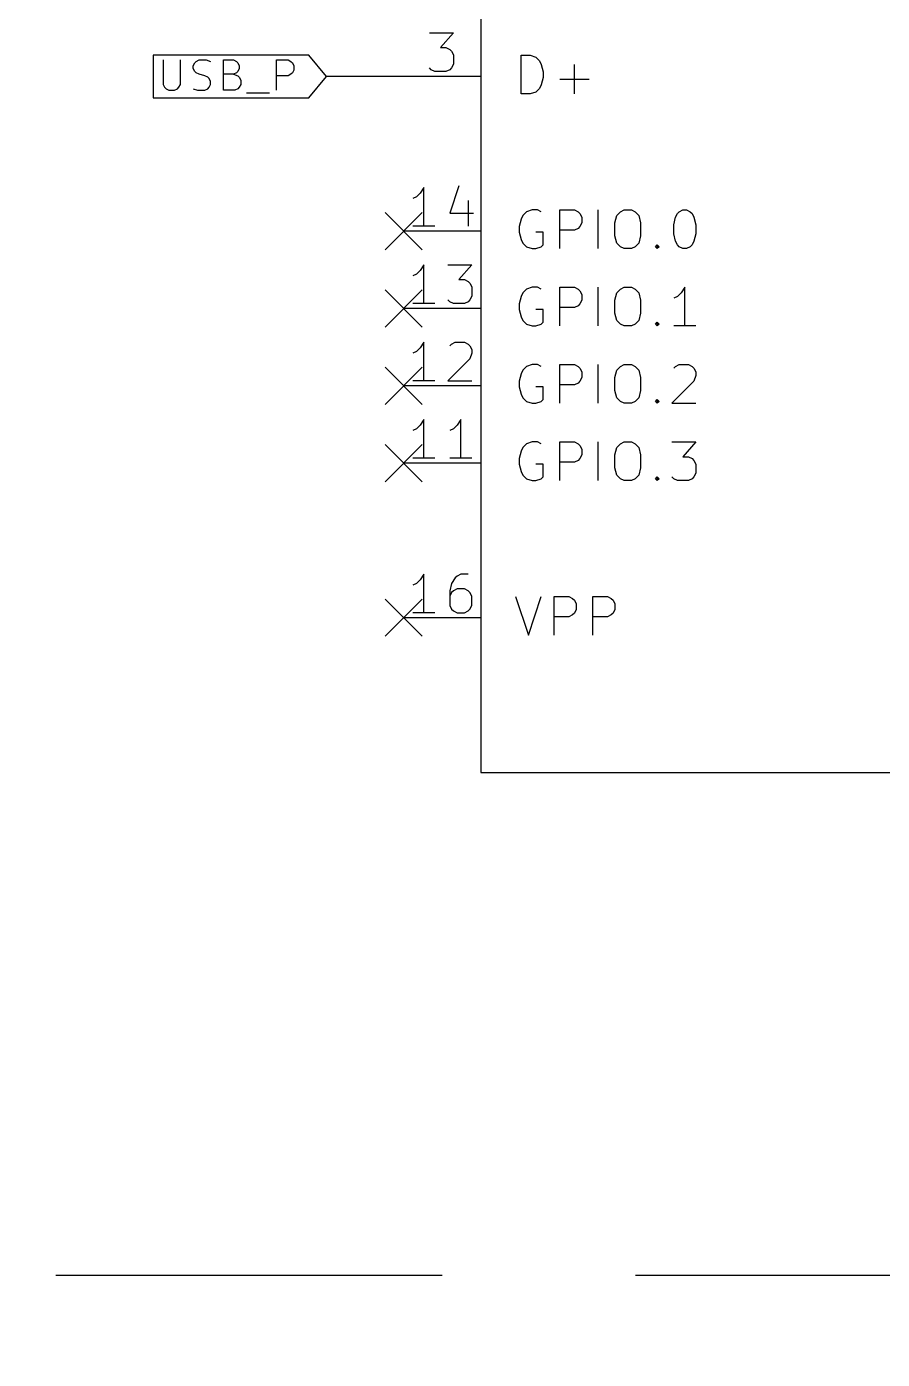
# Model space of a CAD drawing. Extents: x 0.4 to 16.1, y -11.3 to -0.4.
# Drawn here: x 2.712 to 3.819, y -6.109 to -4.386 of the extents above; entities that cross this region are included whole.
import ezdxf

# ---------------------------------------------------------------- set-up
doc = ezdxf.new("R2010")
doc.units = 0
doc.header["$MEASUREMENT"] = 0
doc.linetypes.add('DASHED', pattern=[0.75, 0.5, -0.25])
for name, color, linetype in [('BLUE2', 5, 'CONTINUOUS'), ('BLUE3', 171, 'CONTINUOUS'), ('CYAN2', 4, 'CONTINUOUS'), ('GREEN2', 3, 'CONTINUOUS'), ('LYELLOW', 51, 'CONTINUOUS'), ('RED2', 1, 'CONTINUOUS')]:
    doc.layers.add(name, color=color, linetype=linetype)

msp = doc.modelspace()

# ---------------------------------------------------------------- linework, layer by layer
at = {"layer": 'BLUE2', "linetype": 'CONTINUOUS'}
for p, q in [((3.176, -4.626), (3.224, -4.674)), ((3.224, -4.626), (3.176, -4.674)), ((3.176, -4.726), (3.224, -4.774)), ((3.224, -4.726), (3.176, -4.774)), ((3.176, -4.826), (3.224, -4.874)), ((3.224, -4.826), (3.176, -4.874)), ((3.176, -4.926), (3.224, -4.974)), ((3.224, -4.926), (3.176, -4.974)), ((3.176, -5.126), (3.224, -5.174)), ((3.224, -5.126), (3.176, -5.174))]:
    msp.add_line(p, q, dxfattribs=at)
at = {"layer": 'BLUE3', "linetype": 'DASHED'}
for p, q in [((0.5, -6), (11.8, -6)), ((3.45, -11.2), (3.45, -6))]:
    msp.add_line(p, q, dxfattribs=at)
at = {"layer": 'CYAN2', "linetype": 'CONTINUOUS'}
for p, q in [((3.35191, -4.47262), (3.35191, -4.42262)), ((3.35191, -4.42262), (3.36381, -4.42262)), ((3.36381, -4.42262), (3.37095, -4.425)), ((3.37095, -4.425), (3.37571, -4.42976)), ((3.37571, -4.42976), (3.37809, -4.43452)), ((3.37809, -4.43452), (3.38048, -4.44405)), ((3.38048, -4.44405), (3.38048, -4.45119)), ((3.42095, -4.47262), (3.42095, -4.43452)), ((3.37809, -4.46071), (3.37571, -4.46547)), ((3.38048, -4.45119), (3.37809, -4.46071)), ((3.40191, -4.45357), (3.44, -4.45357)), ((3.36381, -4.47262), (3.35191, -4.47262)), ((3.37095, -4.47024), (3.36381, -4.47262)), ((3.37571, -4.46547), (3.37095, -4.47024)), ((3.35191, -4.63452), (3.34952, -4.64405)), ((3.35429, -4.62976), (3.35191, -4.63452)), ((3.35905, -4.625), (3.35429, -4.62976)), ((3.36619, -4.62262), (3.35905, -4.625)), ((3.37333, -4.62262), (3.36619, -4.62262)), ((3.37809, -4.625), (3.37333, -4.62262)), ((3.40191, -4.67262), (3.40191, -4.62262)), ((3.40191, -4.62262), (3.42095, -4.62262)), ((3.42095, -4.62262), (3.42571, -4.625)), ((3.42571, -4.625), (3.42809, -4.62738)), ((3.42809, -4.62738), (3.43048, -4.63214)), ((3.43048, -4.63214), (3.43048, -4.63928)), ((3.45191, -4.67262), (3.45191, -4.62262)), ((3.47333, -4.63928), (3.47571, -4.62976)), ((3.47571, -4.62976), (3.48048, -4.625)), ((3.48048, -4.625), (3.48524, -4.62262)), ((3.48524, -4.62262), (3.49476, -4.62262)), ((3.49476, -4.62262), (3.49952, -4.625)), ((3.49952, -4.625), (3.50429, -4.62976)), ((3.50429, -4.62976), (3.50667, -4.63928)), ((3.54952, -4.64167), (3.55191, -4.63214)), ((3.55191, -4.63214), (3.55429, -4.62738)), ((3.55429, -4.62738), (3.55667, -4.625)), ((3.55667, -4.625), (3.56143, -4.62262)), ((3.56143, -4.62262), (3.56619, -4.62262)), ((3.56619, -4.62262), (3.57095, -4.625)), ((3.57095, -4.625), (3.57333, -4.62738)), ((3.57333, -4.62738), (3.57571, -4.63214)), ((3.57571, -4.63214), (3.57809, -4.64167)), ((3.34952, -4.64405), (3.34952, -4.65119)), ((3.34952, -4.65119), (3.35191, -4.66071)), ((3.38048, -4.65119), (3.37095, -4.65119)), ((3.38048, -4.66785), (3.38048, -4.65119)), ((3.42095, -4.64881), (3.40191, -4.64881)), ((3.42571, -4.64643), (3.42095, -4.64881)), ((3.42809, -4.64405), (3.42571, -4.64643)), ((3.43048, -4.63928), (3.42809, -4.64405)), ((3.47333, -4.65595), (3.47333, -4.63928)), ((3.50667, -4.63928), (3.50667, -4.65595)), ((3.54952, -4.65357), (3.54952, -4.64167)), ((3.57809, -4.64167), (3.57809, -4.65357)), ((3.35191, -4.66071), (3.35429, -4.66547)), ((3.35429, -4.66547), (3.35905, -4.67024)), ((3.35905, -4.67024), (3.36619, -4.67262)), ((3.37095, -4.67262), (3.37809, -4.67024)), ((3.37809, -4.67024), (3.38048, -4.66785)), ((3.47571, -4.66547), (3.47333, -4.65595)), ((3.48048, -4.67024), (3.47571, -4.66547)), ((3.48524, -4.67262), (3.48048, -4.67024)), ((3.49952, -4.67024), (3.49476, -4.67262)), ((3.50429, -4.66547), (3.49952, -4.67024)), ((3.50667, -4.65595), (3.50429, -4.66547)), ((3.52571, -4.67024), (3.52809, -4.66785)), ((3.52809, -4.67262), (3.52571, -4.67024)), ((3.52809, -4.66785), (3.53048, -4.67024)), ((3.52809, -4.66785), (3.52809, -4.67262)), ((3.53048, -4.67024), (3.52809, -4.67262)), ((3.55191, -4.66309), (3.54952, -4.65357)), ((3.55429, -4.66785), (3.55191, -4.66309)), ((3.55667, -4.67024), (3.55429, -4.66785)), ((3.56143, -4.67262), (3.55667, -4.67024)), ((3.57095, -4.67024), (3.56619, -4.67262)), ((3.57333, -4.66785), (3.57095, -4.67024)), ((3.57571, -4.66309), (3.57333, -4.66785)), ((3.57809, -4.65357), (3.57571, -4.66309)), ((3.36619, -4.67262), (3.37095, -4.67262)), ((3.49476, -4.67262), (3.48524, -4.67262)), ((3.56619, -4.67262), (3.56143, -4.67262)), ((3.35191, -4.73452), (3.34952, -4.74405)), ((3.35429, -4.72976), (3.35191, -4.73452)), ((3.35905, -4.725), (3.35429, -4.72976)), ((3.36619, -4.72262), (3.35905, -4.725)), ((3.37333, -4.72262), (3.36619, -4.72262)), ((3.37809, -4.725), (3.37333, -4.72262)), ((3.40191, -4.77262), (3.40191, -4.72262)), ((3.40191, -4.72262), (3.42095, -4.72262)), ((3.42095, -4.72262), (3.42571, -4.725)), ((3.42571, -4.725), (3.42809, -4.72738)), ((3.42809, -4.72738), (3.43048, -4.73214)), ((3.43048, -4.73928), (3.42809, -4.74405)), ((3.43048, -4.73214), (3.43048, -4.73928)), ((3.45191, -4.77262), (3.45191, -4.72262)), ((3.47333, -4.73928), (3.47571, -4.72976)), ((3.47333, -4.75595), (3.47333, -4.73928)), ((3.47571, -4.72976), (3.48048, -4.725)), ((3.48048, -4.725), (3.48524, -4.72262)), ((3.48524, -4.72262), (3.49476, -4.72262)), ((3.49476, -4.72262), (3.49952, -4.725)), ((3.49952, -4.725), (3.50429, -4.72976)), ((3.50429, -4.72976), (3.50667, -4.73928)), ((3.50667, -4.73928), (3.50667, -4.75595)), ((3.55429, -4.73452), (3.54952, -4.7369)), ((3.55905, -4.72976), (3.55429, -4.73452)), ((3.56381, -4.72262), (3.55905, -4.72976)), ((3.56381, -4.77262), (3.56381, -4.72262)), ((3.34952, -4.74405), (3.34952, -4.75119)), ((3.34952, -4.75119), (3.35191, -4.76071)), ((3.38048, -4.75119), (3.37095, -4.75119)), ((3.38048, -4.76785), (3.38048, -4.75119)), ((3.42095, -4.74881), (3.40191, -4.74881)), ((3.42571, -4.74643), (3.42095, -4.74881)), ((3.42809, -4.74405), (3.42571, -4.74643)), ((3.47571, -4.76547), (3.47333, -4.75595)), ((3.50667, -4.75595), (3.50429, -4.76547)), ((3.35191, -4.76071), (3.35429, -4.76547)), ((3.35429, -4.76547), (3.35905, -4.77024)), ((3.35905, -4.77024), (3.36619, -4.77262)), ((3.36619, -4.77262), (3.37095, -4.77262)), ((3.37095, -4.77262), (3.37809, -4.77024)), ((3.37809, -4.77024), (3.38048, -4.76785)), ((3.48048, -4.77024), (3.47571, -4.76547)), ((3.48524, -4.77262), (3.48048, -4.77024)), ((3.49476, -4.77262), (3.48524, -4.77262)), ((3.49952, -4.77024), (3.49476, -4.77262)), ((3.50429, -4.76547), (3.49952, -4.77024)), ((3.52571, -4.77024), (3.52809, -4.76785)), ((3.52809, -4.77262), (3.52571, -4.77024)), ((3.52809, -4.76785), (3.53048, -4.77024)), ((3.52809, -4.76785), (3.52809, -4.77262)), ((3.53048, -4.77024), (3.52809, -4.77262)), ((3.57809, -4.77262), (3.54952, -4.77262)), ((3.35905, -4.825), (3.35429, -4.82976)), ((3.36619, -4.82262), (3.35905, -4.825)), ((3.37333, -4.82262), (3.36619, -4.82262)), ((3.37809, -4.825), (3.37333, -4.82262)), ((3.40191, -4.87262), (3.40191, -4.82262)), ((3.40191, -4.82262), (3.42095, -4.82262)), ((3.42095, -4.82262), (3.42571, -4.825)), ((3.42571, -4.825), (3.42809, -4.82738)), ((3.45191, -4.87262), (3.45191, -4.82262)), ((3.47571, -4.82976), (3.48048, -4.825)), ((3.48048, -4.825), (3.48524, -4.82262)), ((3.48524, -4.82262), (3.49476, -4.82262)), ((3.49476, -4.82262), (3.49952, -4.825)), ((3.49952, -4.825), (3.50429, -4.82976)), ((3.54952, -4.82738), (3.55191, -4.825)), ((3.55191, -4.825), (3.55667, -4.82262)), ((3.55667, -4.82262), (3.56857, -4.82262)), ((3.56857, -4.82262), (3.57333, -4.825)), ((3.57333, -4.825), (3.57571, -4.82738)), ((3.35191, -4.83452), (3.34952, -4.84405)), ((3.35429, -4.82976), (3.35191, -4.83452)), ((3.42809, -4.82738), (3.43048, -4.83214)), ((3.43048, -4.83928), (3.42809, -4.84405)), ((3.43048, -4.83214), (3.43048, -4.83928)), ((3.47333, -4.83928), (3.47571, -4.82976)), ((3.47333, -4.85595), (3.47333, -4.83928)), ((3.50429, -4.82976), (3.50667, -4.83928)), ((3.50667, -4.83928), (3.50667, -4.85595)), ((3.57571, -4.82738), (3.57809, -4.83214)), ((3.57809, -4.8369), (3.57571, -4.84405)), ((3.57809, -4.83214), (3.57809, -4.8369)), ((3.34952, -4.84405), (3.34952, -4.85119)), ((3.34952, -4.85119), (3.35191, -4.86071)), ((3.38048, -4.85119), (3.37095, -4.85119)), ((3.38048, -4.86785), (3.38048, -4.85119)), ((3.42095, -4.84881), (3.40191, -4.84881)), ((3.42571, -4.84643), (3.42095, -4.84881)), ((3.42809, -4.84405), (3.42571, -4.84643)), ((3.47571, -4.86547), (3.47333, -4.85595)), ((3.50667, -4.85595), (3.50429, -4.86547)), ((3.57571, -4.84405), (3.54714, -4.87262)), ((3.35191, -4.86071), (3.35429, -4.86547)), ((3.35429, -4.86547), (3.35905, -4.87024)), ((3.35905, -4.87024), (3.36619, -4.87262)), ((3.36619, -4.87262), (3.37095, -4.87262)), ((3.37095, -4.87262), (3.37809, -4.87024)), ((3.37809, -4.87024), (3.38048, -4.86785)), ((3.48048, -4.87024), (3.47571, -4.86547)), ((3.48524, -4.87262), (3.48048, -4.87024)), ((3.49476, -4.87262), (3.48524, -4.87262)), ((3.49952, -4.87024), (3.49476, -4.87262)), ((3.50429, -4.86547), (3.49952, -4.87024)), ((3.52571, -4.87024), (3.52809, -4.86785)), ((3.52809, -4.87262), (3.52571, -4.87024)), ((3.52809, -4.86785), (3.53048, -4.87024)), ((3.52809, -4.86785), (3.52809, -4.87262)), ((3.53048, -4.87024), (3.52809, -4.87262)), ((3.54714, -4.87262), (3.57809, -4.87262)), ((3.35905, -4.925), (3.35429, -4.92976)), ((3.36619, -4.92262), (3.35905, -4.925)), ((3.37333, -4.92262), (3.36619, -4.92262)), ((3.37809, -4.925), (3.37333, -4.92262)), ((3.40191, -4.97262), (3.40191, -4.92262)), ((3.40191, -4.92262), (3.42095, -4.92262)), ((3.42095, -4.92262), (3.42571, -4.925)), ((3.42571, -4.925), (3.42809, -4.92738)), ((3.42809, -4.92738), (3.43048, -4.93214)), ((3.45191, -4.97262), (3.45191, -4.92262)), ((3.47571, -4.92976), (3.48048, -4.925)), ((3.48048, -4.925), (3.48524, -4.92262)), ((3.48524, -4.92262), (3.49476, -4.92262)), ((3.49476, -4.92262), (3.49952, -4.925)), ((3.49952, -4.925), (3.50429, -4.92976)), ((3.54714, -4.92262), (3.57809, -4.92262)), ((3.57809, -4.92262), (3.56143, -4.94167)), ((3.35191, -4.93452), (3.34952, -4.94405)), ((3.34952, -4.94405), (3.34952, -4.95119)), ((3.35429, -4.92976), (3.35191, -4.93452)), ((3.42571, -4.94643), (3.42095, -4.94881)), ((3.42809, -4.94405), (3.42571, -4.94643)), ((3.43048, -4.93928), (3.42809, -4.94405)), ((3.43048, -4.93214), (3.43048, -4.93928)), ((3.47333, -4.93928), (3.47571, -4.92976)), ((3.47333, -4.95595), (3.47333, -4.93928)), ((3.50429, -4.92976), (3.50667, -4.93928)), ((3.50667, -4.93928), (3.50667, -4.95595)), ((3.56143, -4.94167), (3.56857, -4.94167)), ((3.56857, -4.94167), (3.57333, -4.94405)), ((3.57333, -4.94405), (3.57571, -4.94643)), ((3.57571, -4.94643), (3.57809, -4.95119)), ((3.34952, -4.95119), (3.35191, -4.96071)), ((3.35191, -4.96071), (3.35429, -4.96547)), ((3.38048, -4.95119), (3.37095, -4.95119)), ((3.38048, -4.96785), (3.38048, -4.95119)), ((3.42095, -4.94881), (3.40191, -4.94881)), ((3.47571, -4.96547), (3.47333, -4.95595)), ((3.50667, -4.95595), (3.50429, -4.96547)), ((3.57809, -4.96309), (3.57571, -4.96785)), ((3.57809, -4.95119), (3.57809, -4.96309)), ((3.35429, -4.96547), (3.35905, -4.97024)), ((3.35905, -4.97024), (3.36619, -4.97262)), ((3.36619, -4.97262), (3.37095, -4.97262)), ((3.37095, -4.97262), (3.37809, -4.97024)), ((3.37809, -4.97024), (3.38048, -4.96785)), ((3.48048, -4.97024), (3.47571, -4.96547)), ((3.48524, -4.97262), (3.48048, -4.97024)), ((3.49476, -4.97262), (3.48524, -4.97262)), ((3.49952, -4.97024), (3.49476, -4.97262)), ((3.50429, -4.96547), (3.49952, -4.97024)), ((3.52571, -4.97024), (3.52809, -4.96785)), ((3.52809, -4.97262), (3.52571, -4.97024)), ((3.52809, -4.96785), (3.53048, -4.97024)), ((3.52809, -4.96785), (3.52809, -4.97262)), ((3.53048, -4.97024), (3.52809, -4.97262)), ((3.54952, -4.97024), (3.54714, -4.96785)), ((3.55429, -4.97262), (3.54952, -4.97024)), ((3.56857, -4.97262), (3.55429, -4.97262)), ((3.57333, -4.97024), (3.56857, -4.97262)), ((3.57571, -4.96785), (3.57333, -4.97024)), ((3.34476, -5.12262), (3.36143, -5.17262)), ((3.36143, -5.17262), (3.37809, -5.12262)), ((3.39476, -5.17262), (3.39476, -5.12262)), ((3.39476, -5.12262), (3.41381, -5.12262)), ((3.41381, -5.12262), (3.41857, -5.125)), ((3.41857, -5.125), (3.42095, -5.12738)), ((3.42095, -5.12738), (3.42333, -5.13214)), ((3.42333, -5.13214), (3.42333, -5.13928)), ((3.44476, -5.17262), (3.44476, -5.12262)), ((3.44476, -5.12262), (3.46381, -5.12262)), ((3.46381, -5.12262), (3.46857, -5.125)), ((3.46857, -5.125), (3.47095, -5.12738)), ((3.47095, -5.12738), (3.47333, -5.13214)), ((3.47333, -5.13214), (3.47333, -5.13928)), ((3.41381, -5.14881), (3.39476, -5.14881)), ((3.41857, -5.14643), (3.41381, -5.14881)), ((3.42095, -5.14405), (3.41857, -5.14643)), ((3.42333, -5.13928), (3.42095, -5.14405)), ((3.46381, -5.14881), (3.44476, -5.14881)), ((3.46857, -5.14643), (3.46381, -5.14881)), ((3.47095, -5.14405), (3.46857, -5.14643)), ((3.47333, -5.13928), (3.47095, -5.14405))]:
    msp.add_line(p, q, dxfattribs=at)
at = {"layer": 'GREEN2', "linetype": 'CONTINUOUS'}
msp.add_line((3.2, -4.45), (3.1, -4.45), dxfattribs=at)
at = {"layer": 'LYELLOW', "linetype": 'CONTINUOUS'}
for p, q in [((3.3, -3.65), (3.3, -5.35)), ((3.3, -5.35), (4.5, -5.35))]:
    msp.add_line(p, q, dxfattribs=at)
at = {"layer": 'RED2', "linetype": 'CONTINUOUS'}
for p, q in [((3.3, -3.65), (3.3, -5.35)), ((3.3, -3.65), (3.3, -5.35)), ((3.23333, -4.39361), (3.26428, -4.39361)), ((3.26428, -4.39361), (3.24762, -4.41266)), ((3.07738, -4.4225), (2.87567, -4.4225)), ((2.87567, -4.4225), (2.87567, -4.45)), ((2.88877, -4.42864), (2.88877, -4.46021)), ((2.91105, -4.46021), (2.91105, -4.42864)), ((2.93148, -4.4305), (2.9352, -4.42864)), ((2.9352, -4.42864), (2.94448, -4.42864)), ((2.94448, -4.42864), (2.95005, -4.4305)), ((2.96677, -4.46764), (2.96677, -4.42864)), ((2.96677, -4.42864), (2.97977, -4.42864)), ((2.97977, -4.42864), (2.98348, -4.4305)), ((3.03548, -4.46764), (3.03548, -4.42864)), ((3.03548, -4.42864), (3.05034, -4.42864)), ((3.05034, -4.42864), (3.05405, -4.4305)), ((3.1, -4.45), (3.07738, -4.4225)), ((3.24762, -4.41266), (3.25476, -4.41266)), ((3.25476, -4.41266), (3.25952, -4.41504)), ((3.25952, -4.41504), (3.2619, -4.41742)), ((3.2619, -4.41742), (3.26428, -4.42219)), ((3.26428, -4.42219), (3.26428, -4.43409)), ((2.92777, -4.43607), (2.92962, -4.43235)), ((2.92777, -4.43978), (2.92777, -4.43607)), ((2.92962, -4.4435), (2.92777, -4.43978)), ((2.92962, -4.43235), (2.93148, -4.4305)), ((2.93148, -4.44535), (2.92962, -4.4435)), ((2.9352, -4.44721), (2.93148, -4.44535)), ((2.98348, -4.44535), (2.97977, -4.44721)), ((2.98348, -4.4305), (2.98534, -4.43235)), ((2.98534, -4.4435), (2.98348, -4.44535)), ((2.98534, -4.43235), (2.9872, -4.43607)), ((2.9872, -4.43978), (2.98534, -4.4435)), ((2.9872, -4.43607), (2.9872, -4.43978)), ((3.05405, -4.4305), (3.05591, -4.43235)), ((3.05591, -4.44535), (3.05405, -4.44721)), ((3.05591, -4.43235), (3.05777, -4.43607)), ((3.05777, -4.44164), (3.05591, -4.44535)), ((3.05777, -4.43607), (3.05777, -4.44164)), ((3.23571, -4.44123), (3.23333, -4.43885)), ((3.24047, -4.44361), (3.23571, -4.44123)), ((3.25476, -4.44361), (3.24047, -4.44361)), ((3.25952, -4.44123), (3.25476, -4.44361)), ((3.2619, -4.43885), (3.25952, -4.44123)), ((3.26428, -4.43409), (3.2619, -4.43885)), ((2.87567, -4.45), (2.87567, -4.4775)), ((2.88877, -4.46021), (2.89062, -4.46393)), ((2.9092, -4.46393), (2.91105, -4.46021)), ((2.94262, -4.44907), (2.9352, -4.44721)), ((2.94634, -4.45093), (2.94262, -4.44907)), ((2.9482, -4.45278), (2.94634, -4.45093)), ((2.95005, -4.4565), (2.9482, -4.45278)), ((2.9482, -4.46393), (2.95005, -4.46021)), ((2.95005, -4.46021), (2.95005, -4.4565)), ((2.97977, -4.44721), (2.96677, -4.44721)), ((2.97977, -4.44721), (2.98534, -4.44907)), ((2.98534, -4.44907), (2.9872, -4.45093)), ((2.9872, -4.45093), (2.98905, -4.45464)), ((2.98905, -4.46021), (2.9872, -4.46393)), ((2.98905, -4.45464), (2.98905, -4.46021)), ((3.05034, -4.44907), (3.03548, -4.44907)), ((3.05405, -4.44721), (3.05034, -4.44907)), ((3.07738, -4.4775), (3.1, -4.45)), ((3.3, -4.45), (3.2, -4.45)), ((2.87567, -4.4775), (3.07738, -4.4775)), ((2.89062, -4.46393), (2.89248, -4.46578)), ((2.89248, -4.46578), (2.8962, -4.46764)), ((2.8962, -4.46764), (2.90362, -4.46764)), ((2.90362, -4.46764), (2.90734, -4.46578)), ((2.90734, -4.46578), (2.9092, -4.46393)), ((2.92777, -4.46578), (2.93334, -4.46764)), ((2.93334, -4.46764), (2.94262, -4.46764)), ((2.94262, -4.46764), (2.94634, -4.46578)), ((2.94634, -4.46578), (2.9482, -4.46393)), ((2.98162, -4.46764), (2.96677, -4.46764)), ((2.98534, -4.46578), (2.98162, -4.46764)), ((2.9872, -4.46393), (2.98534, -4.46578)), ((2.99648, -4.47135), (3.0262, -4.47135)), ((3.22143, -4.60076), (3.21667, -4.60552)), ((3.22619, -4.59361), (3.22143, -4.60076)), ((3.22619, -4.64361), (3.22619, -4.59361)), ((3.27143, -4.59123), (3.25952, -4.62694)), ((3.21667, -4.60552), (3.2119, -4.6079)), ((3.28333, -4.61028), (3.28333, -4.64361)), ((3.25952, -4.62694), (3.29047, -4.62694)), ((3.3, -4.65), (3.2, -4.65)), ((3.24047, -4.64361), (3.2119, -4.64361)), ((3.22143, -4.70076), (3.21667, -4.70552)), ((3.22619, -4.69361), (3.22143, -4.70076)), ((3.22619, -4.74361), (3.22619, -4.69361)), ((3.25714, -4.69361), (3.28809, -4.69361)), ((3.28809, -4.69361), (3.27143, -4.71266)), ((3.21667, -4.70552), (3.2119, -4.7079)), ((3.27143, -4.71266), (3.27857, -4.71266)), ((3.27857, -4.71266), (3.28333, -4.71504)), ((3.28333, -4.71504), (3.28571, -4.71742)), ((3.28571, -4.71742), (3.28809, -4.72219)), ((3.28809, -4.72219), (3.28809, -4.73409)), ((3.25952, -4.74123), (3.25714, -4.73885)), ((3.28571, -4.73885), (3.28333, -4.74123)), ((3.28809, -4.73409), (3.28571, -4.73885)), ((3.3, -4.75), (3.2, -4.75)), ((3.24047, -4.74361), (3.2119, -4.74361)), ((3.26428, -4.74361), (3.25952, -4.74123)), ((3.27857, -4.74361), (3.26428, -4.74361)), ((3.28333, -4.74123), (3.27857, -4.74361)), ((3.21667, -4.80552), (3.2119, -4.8079)), ((3.22143, -4.80076), (3.21667, -4.80552)), ((3.22619, -4.79361), (3.22143, -4.80076)), ((3.22619, -4.84361), (3.22619, -4.79361)), ((3.25952, -4.79837), (3.2619, -4.796)), ((3.2619, -4.796), (3.26667, -4.79361)), ((3.26667, -4.79361), (3.27857, -4.79361)), ((3.27857, -4.79361), (3.28333, -4.796)), ((3.28333, -4.796), (3.28571, -4.79837)), ((3.28571, -4.79837), (3.28809, -4.80314)), ((3.28809, -4.8079), (3.28571, -4.81504)), ((3.28809, -4.80314), (3.28809, -4.8079)), ((3.28571, -4.81504), (3.25714, -4.84361)), ((3.3, -4.85), (3.2, -4.85)), ((3.24047, -4.84361), (3.2119, -4.84361)), ((3.25714, -4.84361), (3.28809, -4.84361)), ((3.22619, -4.89361), (3.22143, -4.90076)), ((3.22619, -4.94361), (3.22619, -4.89361)), ((3.27381, -4.89361), (3.26905, -4.90076)), ((3.27381, -4.94361), (3.27381, -4.89361)), ((3.21667, -4.90552), (3.2119, -4.9079)), ((3.22143, -4.90076), (3.21667, -4.90552)), ((3.26428, -4.90552), (3.25952, -4.9079)), ((3.26905, -4.90076), (3.26428, -4.90552)), ((3.24047, -4.94361), (3.2119, -4.94361)), ((3.28809, -4.94361), (3.25952, -4.94361)), ((3.3, -4.95), (3.2, -4.95)), ((3.22143, -5.10076), (3.21667, -5.10552)), ((3.22619, -5.09361), (3.22143, -5.10076)), ((3.22619, -5.14361), (3.22619, -5.09361)), ((3.26667, -5.09837), (3.2619, -5.10552)), ((3.26905, -5.096), (3.26667, -5.09837)), ((3.27381, -5.09361), (3.26905, -5.096)), ((3.28333, -5.09361), (3.27381, -5.09361)), ((3.21667, -5.10552), (3.2119, -5.1079)), ((3.2619, -5.10552), (3.25952, -5.11504)), ((3.25952, -5.11504), (3.25952, -5.13409)), ((3.2619, -5.11742), (3.25952, -5.12219)), ((3.26428, -5.11504), (3.2619, -5.11742)), ((3.26905, -5.11266), (3.26428, -5.11504)), ((3.27857, -5.11266), (3.26905, -5.11266)), ((3.28333, -5.11504), (3.27857, -5.11266)), ((3.28571, -5.11742), (3.28333, -5.11504)), ((3.28809, -5.12219), (3.28571, -5.11742)), ((3.25952, -5.13409), (3.2619, -5.13885)), ((3.28571, -5.13885), (3.28809, -5.13409)), ((3.28809, -5.13409), (3.28809, -5.12219)), ((3.3, -5.15), (3.2, -5.15)), ((3.24047, -5.14361), (3.2119, -5.14361)), ((3.2619, -5.13885), (3.26428, -5.14123)), ((3.26428, -5.14123), (3.26905, -5.14361)), ((3.26905, -5.14361), (3.27857, -5.14361)), ((3.27857, -5.14361), (3.28333, -5.14123)), ((3.28333, -5.14123), (3.28571, -5.13885)), ((3.3, -5.35), (4.5, -5.35)), ((3.3, -5.35), (4.5, -5.35))]:
    msp.add_line(p, q, dxfattribs=at)

doc.saveas('drawing.dxf')
